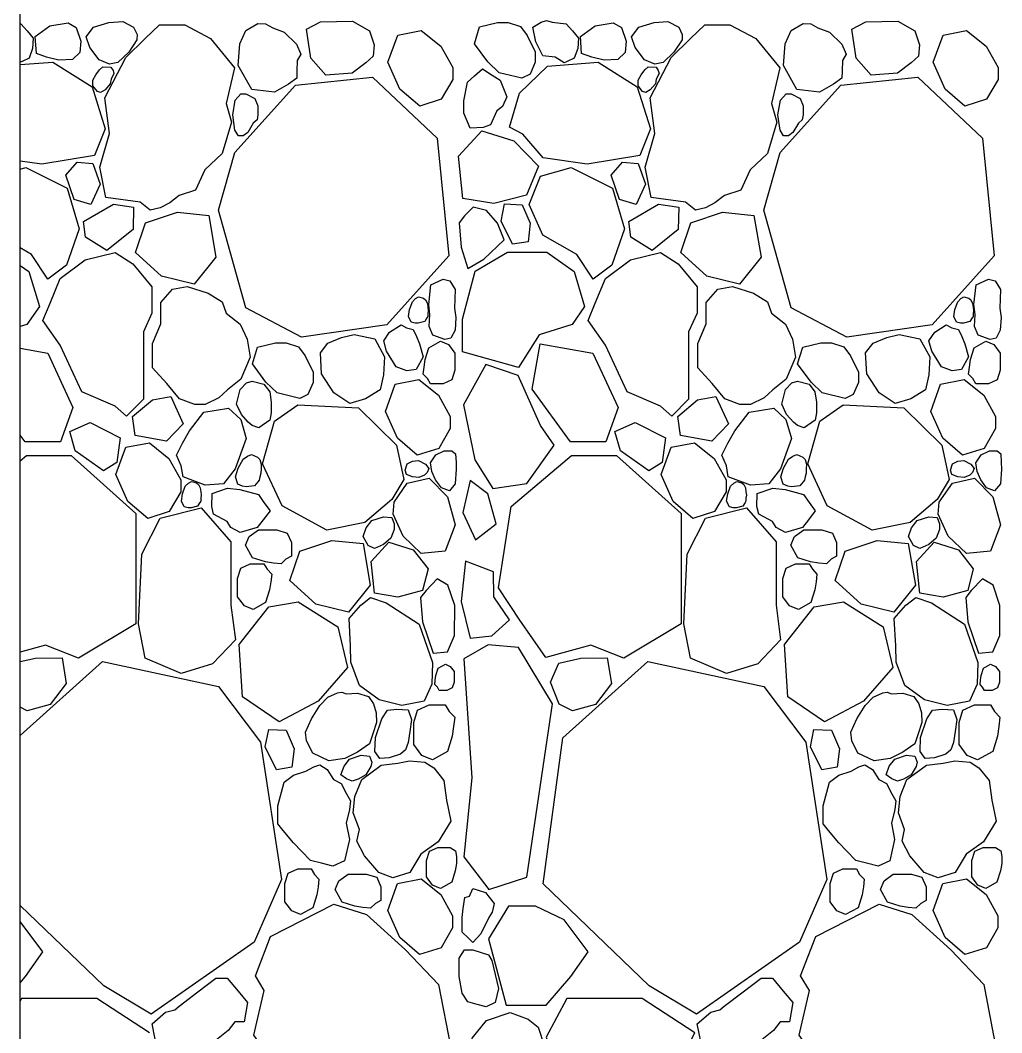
# Model space of a CAD drawing. Header units: millimetres. Extents: x 10227 to 13232, y 2 to 9351.
# Drawn here: x 11408.2 to 11567, y 2376.3 to 2540.1 of the extents above; entities that cross this region are included whole.
import ezdxf

# ---------------------------------------------------------------- set-up
doc = ezdxf.new("R2010")
doc.units = ezdxf.units.MM
doc.layers.add('A-FURN', color=9, linetype='Continuous')
doc.layers.add('RETINO', color=20, linetype='Continuous')

msp = doc.modelspace()

# ---------------------------------------------------------------- linework, layer by layer
at = {"layer": 'A-FURN', "ltscale": 0.1}
msp.add_line((11408.18, 2195.86), (11408.18, 2723), dxfattribs=at)
at = {"layer": 'RETINO'}
for points in [[(11408.18, 2539.6), (11408.3, 2539.58), (11409.31, 2538.44), (11410.3, 2537.24), (11410.15, 2535.6), (11409.6, 2534.02), (11408.47, 2533.49), (11408.18, 2533.36)], [(11410.79, 2534.77), (11410.6, 2537.52), (11412.99, 2539.25), (11415.92, 2539.73)], [(11415.92, 2539.73), (11417.23, 2538.98)], [(11425.73, 2534.99), (11423.96, 2533.31), (11422.62, 2533.05), (11420.95, 2533.76), (11419.44, 2535.72), (11418.84, 2537.48), (11420.02, 2539.05), (11422.5, 2539.78), (11424.77, 2539.92), (11426.52, 2539.05), (11427.08, 2537.82), (11427.05, 2536.97), (11425.73, 2534.99)], [(11427.58, 2510.71), (11422.03, 2511.48), (11421.05, 2516.36), (11422.62, 2521.83), (11421.89, 2527.61), (11425.29, 2534.14), (11428.41, 2537.17), (11430.73, 2539.41), (11434.8, 2539.41), (11438.97, 2537.17), (11442.85, 2532.45), (11441.48, 2526.67), (11442.39, 2523.63), (11440.87, 2518.61), (11438.06, 2515.95), (11436.52, 2512.64), (11433.88, 2511.77), (11432.36, 2510.62), (11430.84, 2509.81), (11429.22, 2509.42), (11427.58, 2510.71)], [(11449.31, 2528.5), (11445.63, 2528.96), (11443.45, 2532.83), (11443.73, 2536.33), (11444.71, 2538.51), (11446.62, 2539.61), (11447.87, 2539.59), (11449.04, 2538.91), (11450.9, 2538.21), (11452.89, 2536.25), (11453.6, 2534.67), (11452.98, 2533.62), (11452.94, 2531.93), (11452.91, 2530.79), (11451.56, 2529.79), (11449.31, 2528.5)], [(11455.22, 2533.99), (11454.51, 2538.69), (11456.78, 2539.87), (11461.94, 2539.99)], [(11461.94, 2539.99), (11464.69, 2538.41)], [(11489.35, 2530.79), (11485.65, 2531.66), (11483.84, 2533.42), (11481.67, 2536.34), (11482.5, 2539.07), (11485.42, 2539.78), (11487.13, 2539.78), (11489.15, 2539.12), (11490.23, 2537.67), (11491.51, 2535.02), (11491.51, 2533.34), (11490.67, 2531.41), (11489.35, 2530.79)], [(11494.74, 2534.15), (11492.76, 2534.39), (11491.59, 2536.66), (11491.12, 2539), (11492.48, 2539.84), (11493.32, 2540.08), (11494.26, 2539.82), (11496.53, 2539.58), (11497.54, 2538.44), (11498.52, 2537.24), (11498.38, 2535.6), (11497.82, 2534.02), (11496.7, 2533.49), (11496.19, 2533.27), (11494.74, 2534.15)], [(11499.02, 2534.77), (11498.82, 2537.52), (11501.22, 2539.25), (11504.14, 2539.73)], [(11504.14, 2539.73), (11505.45, 2538.98)], [(11513.96, 2534.99), (11512.19, 2533.31), (11510.84, 2533.05), (11509.18, 2533.76), (11507.67, 2535.72), (11507.06, 2537.48), (11508.25, 2539.05), (11510.73, 2539.78), (11512.99, 2539.92), (11514.74, 2539.05), (11515.3, 2537.82), (11515.28, 2536.97), (11513.96, 2534.99)], [(11515.8, 2510.71), (11510.25, 2511.48), (11509.28, 2516.36), (11510.84, 2521.83), (11510.12, 2527.61), (11513.52, 2534.14), (11516.64, 2537.17), (11518.96, 2539.41), (11523.02, 2539.41), (11527.2, 2537.17), (11531.07, 2532.45), (11529.71, 2526.67), (11530.62, 2523.63), (11529.1, 2518.61), (11526.29, 2515.95), (11524.75, 2512.64), (11522.11, 2511.77), (11520.59, 2510.62), (11519.07, 2509.81), (11517.44, 2509.42), (11515.8, 2510.71)], [(11537.53, 2528.5), (11533.86, 2528.96), (11531.68, 2532.83), (11531.95, 2536.33), (11532.94, 2538.51), (11534.85, 2539.61), (11536.1, 2539.59), (11537.26, 2538.91), (11539.13, 2538.21), (11541.11, 2536.25), (11541.83, 2534.67), (11541.21, 2533.62), (11541.17, 2531.93), (11541.14, 2530.79), (11539.79, 2529.79), (11537.53, 2528.5)], [(11543.44, 2533.99), (11542.74, 2538.69), (11545.01, 2539.87), (11550.16, 2539.99)], [(11550.16, 2539.99), (11552.92, 2538.41)], [(11417.23, 2538.98), (11417.97, 2536.74), (11417.82, 2534.9)], [(11464.69, 2538.41), (11465.44, 2536.17), (11465.29, 2534.33)], [(11476.29, 2527.35), (11472.81, 2526.25), (11469.61, 2528.98), (11467.67, 2533.35), (11469.26, 2537.75), (11473.07, 2538.5), (11476.25, 2535.95), (11478.16, 2532.5), (11478.16, 2530.56), (11476.29, 2527.35)], [(11505.45, 2538.98), (11506.2, 2536.74), (11506.05, 2534.9)], [(11552.92, 2538.41), (11553.66, 2536.17), (11553.51, 2534.33)], [(11564.52, 2527.35), (11561.04, 2526.25), (11557.84, 2528.98), (11555.9, 2533.35), (11557.49, 2537.75), (11561.3, 2538.5), (11564.48, 2535.95), (11566.39, 2532.5), (11566.39, 2530.56), (11564.52, 2527.35)], [(11416.64, 2533.82), (11414.43, 2533.66), (11412.43, 2534.18), (11410.79, 2534.77)], [(11417.82, 2534.9), (11416.64, 2533.82)], [(11465.29, 2534.33), (11464.1, 2533.26)], [(11504.87, 2533.82), (11502.65, 2533.66), (11500.66, 2534.18), (11499.02, 2534.77)], [(11506.05, 2534.9), (11504.87, 2533.82)], [(11553.51, 2534.33), (11552.33, 2533.26)], [(11408.18, 2532.96), (11413.47, 2533.37), (11419.8, 2529.36), (11421.92, 2522.56)], [(11422.72, 2529.85), (11421.9, 2528.86), (11421.19, 2528.43), (11420.67, 2528.61), (11419.93, 2529.51), (11419.93, 2530.43), (11420.42, 2531.31), (11421.03, 2532.13), (11421.55, 2532.6), (11422.82, 2532.55), (11423.2, 2531.99), (11423.31, 2531.52), (11422.88, 2530.62), (11422.72, 2529.85)], [(11464.1, 2533.26), (11461.89, 2531.59), (11457.63, 2531.26), (11455.22, 2533.99)], [(11510.14, 2522.56), (11508.42, 2518.25), (11499.91, 2516.84), (11492.79, 2517.9), (11489.5, 2521.74), (11487.33, 2522.87), (11488.96, 2528.33), (11493.47, 2532.73), (11501.69, 2533.37), (11508.02, 2529.36), (11510.14, 2522.56)], [(11510.95, 2529.85), (11510.13, 2528.86), (11509.42, 2528.43), (11508.89, 2528.61), (11508.16, 2529.51), (11508.16, 2530.43), (11508.65, 2531.31), (11509.26, 2532.13), (11509.77, 2532.6), (11511.05, 2532.55), (11511.42, 2531.99), (11511.54, 2531.52), (11511.1, 2530.62), (11510.95, 2529.85)], [(11552.33, 2533.26), (11550.12, 2531.59), (11545.85, 2531.26), (11543.44, 2533.99)], [(11442.93, 2518.77), (11452.74, 2529.64), (11465.19, 2530.91), (11475.65, 2521.07), (11477.55, 2502.02), (11467.51, 2490.89), (11453.69, 2488.89), (11444.7, 2493.62), (11440.24, 2509.41), (11442.93, 2518.77)], [(11480.98, 2522.67), (11479.94, 2525.11), (11479.94, 2527.11), (11480.54, 2530.15), (11481.69, 2531.15), (11482.99, 2532.26), (11484.53, 2531.27), (11485.83, 2530.43), (11486.89, 2527.75), (11486.21, 2526.19), (11485.29, 2525.51), (11484.29, 2523.2), (11483.11, 2522.79), (11480.98, 2522.67)], [(11531.16, 2518.77), (11540.96, 2529.64), (11553.41, 2530.91), (11563.87, 2521.07), (11565.78, 2502.02), (11555.74, 2490.89), (11541.91, 2488.89), (11532.92, 2493.62), (11528.47, 2509.41), (11531.16, 2518.77)], [(11445.87, 2523.51), (11444.98, 2521.97), (11444.27, 2521.45), (11443.47, 2521.45), (11442.9, 2522.37), (11442.56, 2524.83), (11442.96, 2527.2), (11443.87, 2528.26), (11444.67, 2528.26), (11446.13, 2527.49), (11446.64, 2526.32), (11446.64, 2524.86), (11446.5, 2524.02), (11445.87, 2523.51)], [(11534.1, 2523.51), (11533.21, 2521.97), (11532.5, 2521.45), (11531.7, 2521.45), (11531.13, 2522.37), (11530.78, 2524.83), (11531.18, 2527.2), (11532.1, 2528.26), (11532.9, 2528.26), (11534.35, 2527.49), (11534.87, 2526.32), (11534.87, 2524.86), (11534.72, 2524.02), (11534.1, 2523.51)], [(11421.92, 2522.56), (11420.19, 2518.25), (11411.69, 2516.84), (11408.18, 2517.36)], [(11484.82, 2510.47), (11479.79, 2511.32), (11479.08, 2518.13), (11482.87, 2522.25), (11488.07, 2520.63), (11492.02, 2516.52), (11490.09, 2511.87), (11484.82, 2510.47)], [(11408.18, 2516.06), (11409.1, 2516.32), (11415.77, 2512.98), (11417.72, 2506.41), (11415.65, 2500.54), (11412.66, 2498.24), (11410.02, 2502.27)], [(11417.4, 2517.18), (11419.92, 2516.97), (11421.14, 2513.6), (11419.6, 2510.32), (11416.9, 2511.15), (11415.58, 2515.1), (11417.4, 2517.18)], [(11498.24, 2502.27), (11492.72, 2505.38), (11490.54, 2510.33), (11492.38, 2514.93), (11497.32, 2516.32), (11504, 2512.98), (11505.95, 2506.41), (11503.88, 2500.54), (11500.89, 2498.24), (11498.24, 2502.27)], [(11505.63, 2517.18), (11508.14, 2516.97), (11509.37, 2513.6), (11507.83, 2510.32), (11505.13, 2511.15), (11503.81, 2515.1), (11505.63, 2517.18)], [(11418.74, 2505.07), (11418.43, 2507.58), (11423.25, 2510.4), (11426.49, 2509.9), (11426.43, 2506.31), (11422.18, 2502.9), (11418.74, 2505.07)], [(11479.5, 2503.42), (11480.59, 2499.98), (11483.21, 2501.47), (11486.46, 2504.64), (11485.38, 2507.3), (11483.62, 2509.38), (11481.45, 2509.93), (11480.09, 2508.48), (11479.19, 2507.39), (11479.5, 2503.42)], [(11490.34, 2504.31), (11487.84, 2503.91), (11485.99, 2507.62), (11486.56, 2510.44), (11489.38, 2510.29), (11490.71, 2507.31), (11490.34, 2504.31)], [(11506.97, 2505.07), (11506.65, 2507.58), (11511.48, 2510.4), (11514.72, 2509.9), (11514.65, 2506.31), (11510.41, 2502.9), (11506.97, 2505.07)], [(11433.6, 2509.09), (11438.67, 2508.58), (11439.83, 2501.83), (11436.33, 2497.47), (11431.04, 2498.75), (11426.82, 2502.58), (11428.44, 2507.35), (11433.6, 2509.09)], [(11521.83, 2509.09), (11526.9, 2508.58), (11528.06, 2501.83), (11524.55, 2497.47), (11519.26, 2498.75), (11515.04, 2502.58), (11516.66, 2507.35), (11521.83, 2509.09)], [(11410.02, 2502.27), (11408.18, 2503.3)], [(11423.54, 2477.7), (11418.17, 2480.02), (11414.63, 2487.58), (11411.84, 2491.59), (11413, 2494.39), (11414.64, 2498.34), (11418.71, 2501.4), (11423.54, 2502.56), (11426.4, 2500.72), (11429.46, 2497.04), (11429.46, 2492.75), (11428.1, 2489.76), (11428.1, 2486.76), (11428.1, 2481.79), (11428.1, 2478.86), (11425.38, 2476.07), (11423.54, 2477.7)], [(11492.15, 2489.27), (11488.81, 2483.95), (11479.75, 2486.48), (11479.75, 2491.79), (11481.79, 2499.57), (11487.04, 2502.64), (11493.37, 2502.64), (11497.8, 2499.5), (11499.5, 2493.84), (11497.46, 2490.91), (11492.15, 2489.27)], [(11511.77, 2477.7), (11506.4, 2480.02), (11502.86, 2487.58), (11500.07, 2491.59), (11501.23, 2494.39), (11502.86, 2498.34), (11506.94, 2501.4), (11511.77, 2502.56), (11514.62, 2500.72), (11517.69, 2497.04), (11517.69, 2492.75), (11516.33, 2489.76), (11516.33, 2486.76), (11516.33, 2481.79), (11516.33, 2478.86), (11513.6, 2476.07), (11511.77, 2477.7)], [(11408.18, 2500.48), (11409.57, 2499.5), (11411.28, 2493.84), (11409.23, 2490.91), (11408.18, 2490.58)], [(11478.65, 2492.07), (11478.54, 2489.99), (11477.84, 2488.7), (11476.88, 2488.5), (11474.95, 2489.2), (11474.37, 2490.6), (11474.46, 2492.53), (11474.27, 2494.18), (11474.63, 2497.34), (11476.61, 2498.24), (11477.69, 2497.96), (11478.55, 2496.59), (11478.43, 2493.55), (11478.65, 2492.07)], [(11566.88, 2492.07), (11566.76, 2489.99), (11566.07, 2488.7), (11565.1, 2488.5), (11563.18, 2489.2), (11562.59, 2490.6), (11562.68, 2492.53), (11562.5, 2494.18), (11562.86, 2497.34), (11564.84, 2498.24), (11565.91, 2497.96), (11566.77, 2496.59), (11566.66, 2493.55), (11566.88, 2492.07)], [(11443.89, 2482.05), (11441.73, 2480.35), (11440.32, 2479.06), (11438.1, 2477.97), (11436.41, 2477.97), (11433.95, 2478.9), (11431.9, 2481.39), (11429.57, 2483.92), (11429.57, 2487.86), (11430.93, 2491.03), (11430.93, 2494.46), (11432.8, 2496.66), (11435.19, 2497.09), (11438.59, 2495.99), (11440.85, 2494.6), (11441.51, 2492.76), (11443.79, 2490.96), (11444.9, 2488.55), (11445.39, 2485.65), (11443.89, 2482.05)], [(11532.12, 2482.05), (11529.95, 2480.35), (11528.54, 2479.06), (11526.33, 2477.97), (11524.63, 2477.97), (11522.18, 2478.9), (11520.13, 2481.39), (11517.8, 2483.92), (11517.8, 2487.86), (11519.16, 2491.03), (11519.16, 2494.46), (11521.03, 2496.66), (11523.41, 2497.09), (11526.81, 2495.99), (11529.08, 2494.6), (11529.73, 2492.76), (11532.02, 2490.96), (11533.12, 2488.55), (11533.61, 2485.65), (11532.12, 2482.05)], [(11473.62, 2491.41), (11472.57, 2491.12), (11472.08, 2491.12), (11471.44, 2491.29), (11471, 2492.21), (11471.17, 2493.36), (11471.64, 2494.61), (11472.15, 2495.1), (11472.64, 2495.38), (11473.44, 2495.17), (11473.78, 2494.9), (11474.06, 2494.34), (11474.13, 2493.72), (11474.2, 2493.16), (11474.13, 2492.67), (11474.13, 2492.21), (11473.97, 2491.98), (11473.62, 2491.41)], [(11561.84, 2491.41), (11560.8, 2491.12), (11560.3, 2491.12), (11559.67, 2491.29), (11559.22, 2492.21), (11559.4, 2493.36), (11559.86, 2494.61), (11560.38, 2495.1), (11560.86, 2495.38), (11561.66, 2495.17), (11562, 2494.9), (11562.28, 2494.34), (11562.35, 2493.72), (11562.42, 2493.16), (11562.35, 2492.67), (11562.35, 2492.21), (11562.2, 2491.98), (11561.84, 2491.41)], [(11472.8, 2487.77), (11473.37, 2485.68), (11472.24, 2483.64), (11470.73, 2483.4), (11469.02, 2484.07), (11467.45, 2486.58), (11466.99, 2488.28), (11467.93, 2489.68), (11469.79, 2490.85), (11470.7, 2490.36), (11471.75, 2490.1), (11472.29, 2488.99), (11472.8, 2487.77)], [(11561.03, 2487.77), (11561.59, 2485.68), (11560.47, 2483.64), (11558.96, 2483.4), (11557.25, 2484.07), (11555.68, 2486.58), (11555.22, 2488.28), (11556.16, 2489.68), (11558.02, 2490.85), (11558.93, 2490.36), (11559.97, 2490.1), (11560.51, 2488.99), (11561.03, 2487.77)], [(11458.92, 2479.84), (11456.95, 2482.93), (11456.74, 2486.33), (11457.94, 2487.92), (11460.16, 2488.83), (11462.2, 2489.3), (11465.53, 2488.6), (11467.11, 2485.69), (11466.96, 2482.78), (11466.44, 2480.33), (11464.06, 2478.87), (11461.51, 2478.13), (11458.92, 2479.84)], [(11547.14, 2479.84), (11545.17, 2482.93), (11544.96, 2486.33), (11546.17, 2487.92), (11548.38, 2488.83), (11550.42, 2489.3), (11553.76, 2488.6), (11555.34, 2485.69), (11555.19, 2482.78), (11554.67, 2480.33), (11552.29, 2478.87), (11549.74, 2478.13), (11547.14, 2479.84)], [(11408.18, 2487.08), (11412.63, 2486.3), (11416.71, 2477.48)], [(11453.42, 2478.97), (11449.73, 2479.85), (11447.92, 2481.61), (11445.75, 2484.53), (11446.58, 2487.26), (11449.49, 2487.96), (11451.21, 2487.96), (11453.23, 2487.31), (11454.3, 2485.86), (11455.59, 2483.21), (11455.59, 2481.53), (11454.74, 2479.6), (11453.42, 2478.97)], [(11473.72, 2485.24), (11474.3, 2487.17), (11476.2, 2488.21), (11477.5, 2487.66), (11478.51, 2486.29), (11478.51, 2483.54), (11478.03, 2481.98), (11476.6, 2481.34), (11474.57, 2481.34), (11474.09, 2482.17), (11473.4, 2482.89), (11473.52, 2484.03), (11473.72, 2485.24)], [(11502.91, 2471.92), (11497.19, 2471.92), (11491.01, 2480.45), (11492.31, 2487.81), (11500.85, 2486.3), (11504.93, 2477.48)], [(11541.65, 2478.97), (11537.95, 2479.85), (11536.15, 2481.61), (11533.97, 2484.53), (11534.81, 2487.26), (11537.72, 2487.96), (11539.43, 2487.96), (11541.46, 2487.31), (11542.53, 2485.86), (11543.81, 2483.21), (11543.81, 2481.53), (11542.97, 2479.6), (11541.65, 2478.97)], [(11561.94, 2485.24), (11562.53, 2487.17), (11564.42, 2488.21), (11565.73, 2487.66), (11566.74, 2486.29), (11566.74, 2483.54), (11566.26, 2481.98), (11564.83, 2481.34), (11562.79, 2481.34), (11562.32, 2482.17), (11561.62, 2482.89), (11561.75, 2484.03), (11561.94, 2485.24)], [(11490.14, 2465.21), (11494.58, 2471.39), (11492.36, 2474.57), (11488.75, 2482.69), (11483.52, 2484.43), (11479.92, 2477.93), (11481.72, 2469.03)], [(11475.91, 2470.87), (11472.42, 2469.77), (11469.23, 2472.51), (11467.28, 2476.87), (11468.87, 2481.28), (11472.69, 2482.02), (11475.86, 2479.47), (11477.77, 2476.03), (11477.77, 2474.08), (11475.91, 2470.87)], [(11564.13, 2470.87), (11560.65, 2469.77), (11557.45, 2472.51), (11555.51, 2476.87), (11557.1, 2481.28), (11560.91, 2482.02), (11564.09, 2479.47), (11566, 2476.03), (11566, 2474.08), (11564.13, 2470.87)], [(11443.2, 2478.02), (11443.78, 2480.4), (11444.8, 2481.46), (11445.7, 2481.74), (11447.6, 2481.28), (11448.54, 2480.03), (11448.78, 2478.34), (11448.78, 2476.61), (11448.56, 2475.44), (11446.79, 2474.22), (11445.71, 2474.59), (11445.07, 2475.12), (11443.96, 2476.35), (11443.2, 2478.02)], [(11531.43, 2478.02), (11532.01, 2480.4), (11533.03, 2481.46), (11533.93, 2481.74), (11535.83, 2481.28), (11536.77, 2480.03), (11537, 2478.34), (11537.01, 2476.61), (11536.79, 2475.44), (11535.02, 2474.22), (11533.94, 2474.59), (11533.3, 2475.12), (11532.18, 2476.35), (11531.43, 2478.02)], [(11432.53, 2479.27), (11434.56, 2474.87), (11431.83, 2472.02), (11426.78, 2472.97), (11426.36, 2476.06), (11429.56, 2478.74), (11432.53, 2479.27)], [(11520.75, 2479.27), (11522.78, 2474.87), (11520.06, 2472.02), (11515.01, 2472.97), (11514.58, 2476.06), (11517.78, 2478.74), (11520.75, 2479.27)], [(11416.71, 2477.48), (11414.68, 2471.92)], [(11435.57, 2473.73), (11437.87, 2476.76), (11441.9, 2477.37), (11443.85, 2475.53), (11444.74, 2472.45), (11442.95, 2467.59), (11441.07, 2465.14), (11438.13, 2464.95), (11434.52, 2466.28), (11434.23, 2468.05), (11433.47, 2469.78), (11434.44, 2471.72), (11435.57, 2473.73)], [(11449.32, 2475.26), (11453.11, 2477.95), (11462.92, 2477.45), (11469.06, 2471.38), (11470.24, 2465.84), (11468.31, 2462.61), (11463.96, 2458.91), (11457.79, 2457.67), (11450.54, 2461.59), (11447.4, 2468.4), (11449.32, 2475.26)], [(11504.93, 2477.48), (11502.91, 2471.92)], [(11523.8, 2473.73), (11526.1, 2476.76), (11530.13, 2477.37), (11532.07, 2475.53), (11532.96, 2472.45), (11531.17, 2467.59), (11529.3, 2465.14), (11526.35, 2464.95), (11522.75, 2466.28), (11522.45, 2468.05), (11521.69, 2469.78), (11522.66, 2471.72), (11523.8, 2473.73)], [(11537.54, 2475.26), (11541.33, 2477.95), (11551.14, 2477.45), (11557.28, 2471.38), (11558.47, 2465.84), (11556.53, 2462.61), (11552.19, 2458.91), (11546.02, 2457.67), (11538.76, 2461.59), (11535.63, 2468.4), (11537.54, 2475.26)], [(11423.79, 2468.57), (11421.64, 2467.25), (11417.07, 2470.47), (11416.19, 2473.63), (11419.48, 2475.05), (11424.34, 2472.6), (11423.79, 2468.57)], [(11512.02, 2468.57), (11509.87, 2467.25), (11505.3, 2470.47), (11504.41, 2473.63), (11507.7, 2475.05), (11512.57, 2472.6), (11512.02, 2468.57)], [(11414.68, 2471.92), (11408.96, 2471.92), (11408.18, 2473)], [(11432.29, 2460.64), (11428.81, 2459.54), (11425.61, 2462.28), (11423.67, 2466.65), (11425.26, 2471.05), (11429.07, 2471.79), (11432.25, 2469.24), (11434.16, 2465.8), (11434.16, 2463.85), (11432.29, 2460.64)], [(11478.54, 2465.15), (11477.61, 2464), (11476.33, 2464.5), (11475.37, 2465.8), (11474.79, 2467.14), (11474.56, 2468.54), (11475.42, 2469.81), (11476.78, 2470.48), (11478.03, 2470.48), (11478.61, 2469.99), (11478.7, 2468.6), (11478.73, 2467.49), (11478.54, 2465.15)], [(11520.52, 2460.64), (11517.03, 2459.54), (11513.84, 2462.28), (11511.89, 2466.65), (11513.48, 2471.05), (11517.3, 2471.79), (11520.48, 2469.24), (11522.38, 2465.8), (11522.38, 2463.85), (11520.52, 2460.64)], [(11566.77, 2465.15), (11565.84, 2464), (11564.55, 2464.5), (11563.6, 2465.8), (11563.02, 2467.14), (11562.78, 2468.54), (11563.64, 2469.81), (11565, 2470.48), (11566.25, 2470.48), (11566.84, 2469.99), (11566.92, 2468.6), (11566.96, 2467.49), (11566.77, 2465.15)], [(11408.18, 2468.87), (11409.17, 2469.7), (11416.41, 2469.7), (11426.87, 2460.33), (11426.87, 2442.5), (11417.62, 2436.96), (11412.28, 2439.03), (11408.18, 2437.9)], [(11446.09, 2464.82), (11444.75, 2464.65), (11444.14, 2464.74), (11443.39, 2465.08), (11443.02, 2466.29), (11443.44, 2467.67), (11444.25, 2469.12), (11444.97, 2469.62), (11445.62, 2469.88), (11446.56, 2469.46), (11446.93, 2469.07), (11447.17, 2468.33), (11447.14, 2467.56), (11447.12, 2466.86), (11446.94, 2466.27), (11446.86, 2465.71), (11446.63, 2465.46), (11446.09, 2464.82)], [(11472.68, 2466.16), (11471.67, 2466.29), (11470.69, 2466.64), (11470.45, 2467.37), (11470.77, 2468.39), (11471.67, 2468.8), (11472.61, 2468.91), (11473.75, 2468.31), (11474.31, 2467.61), (11474.02, 2466.97), (11473.58, 2466.55), (11472.68, 2466.16)], [(11481.72, 2469.03), (11484.64, 2464.39)], [(11493.25, 2437.03), (11489.02, 2443.06), (11485.55, 2448.29), (11487.64, 2461.46), (11497.39, 2469.7), (11504.64, 2469.7), (11515.1, 2460.33), (11515.1, 2442.5), (11505.84, 2436.96), (11500.51, 2439.03), (11493.25, 2437.03)], [(11534.31, 2464.82), (11532.98, 2464.65), (11532.37, 2464.74), (11531.62, 2465.08), (11531.25, 2466.29), (11531.67, 2467.67), (11532.47, 2469.12), (11533.2, 2469.62), (11533.85, 2469.88), (11534.79, 2469.46), (11535.16, 2469.07), (11535.4, 2468.33), (11535.37, 2467.56), (11535.35, 2466.86), (11535.17, 2466.27), (11535.09, 2465.71), (11534.86, 2465.46), (11534.31, 2464.82)], [(11560.91, 2466.16), (11559.89, 2466.29), (11558.91, 2466.64), (11558.68, 2467.37), (11559, 2468.39), (11559.89, 2468.8), (11560.84, 2468.91), (11561.97, 2468.31), (11562.54, 2467.61), (11562.24, 2466.97), (11561.81, 2466.55), (11560.91, 2466.16)], [(11436.87, 2461.55), (11435.83, 2461.25), (11435.33, 2461.25), (11434.7, 2461.43), (11434.25, 2462.35), (11434.43, 2463.5), (11434.89, 2464.75), (11435.41, 2465.23), (11435.9, 2465.52), (11436.7, 2465.3), (11437.03, 2465.04), (11437.32, 2464.48), (11437.38, 2463.86), (11437.45, 2463.3), (11437.38, 2462.8), (11437.38, 2462.35), (11437.23, 2462.12), (11436.87, 2461.55)], [(11470.79, 2465.23), (11474.36, 2466.04), (11477.31, 2463.04), (11478.58, 2458.53), (11476.93, 2454.27), (11473.07, 2453.85), (11470.12, 2456.65), (11468.5, 2460.25), (11468.67, 2462.19), (11470.79, 2465.23)], [(11481.82, 2456.08), (11485.21, 2458.67), (11483.84, 2463.54), (11480.97, 2465.67), (11479.81, 2460.49), (11481.82, 2456.08)], [(11525.1, 2461.55), (11524.06, 2461.25), (11523.56, 2461.25), (11522.92, 2461.43), (11522.48, 2462.35), (11522.65, 2463.5), (11523.12, 2464.75), (11523.63, 2465.23), (11524.12, 2465.52), (11524.92, 2465.3), (11525.26, 2465.04), (11525.54, 2464.48), (11525.61, 2463.86), (11525.68, 2463.3), (11525.61, 2462.8), (11525.61, 2462.35), (11525.45, 2462.12), (11525.1, 2461.55)], [(11559.02, 2465.23), (11562.58, 2466.04), (11565.54, 2463.04), (11566.81, 2458.53), (11565.16, 2454.27), (11561.3, 2453.85), (11558.34, 2456.65), (11556.73, 2460.25), (11556.89, 2462.19), (11559.02, 2465.23)], [(11439.21, 2463.59), (11441.74, 2464.42), (11443.73, 2464.25), (11446.71, 2463.39), (11447.6, 2462.14), (11448.6, 2460.76), (11447.47, 2459.31), (11446.52, 2458.09), (11443.76, 2457.27), (11442.27, 2458.08), (11441.67, 2459.06), (11439.46, 2460.25), (11439.16, 2461.47), (11439.21, 2463.59)], [(11484.64, 2464.39), (11490.14, 2465.21)], [(11527.44, 2463.59), (11529.96, 2464.42), (11531.96, 2464.25), (11534.93, 2463.39), (11535.83, 2462.14), (11536.82, 2460.76), (11535.7, 2459.31), (11534.75, 2458.09), (11531.99, 2457.27), (11530.49, 2458.08), (11529.9, 2459.06), (11527.69, 2460.25), (11527.38, 2461.47), (11527.44, 2463.59)], [(11434.21, 2434.48), (11428.42, 2436.95), (11427.34, 2442.51), (11427.88, 2453.74), (11430.81, 2459.61), (11437.46, 2461.24), (11442.27, 2455.77), (11442.27, 2445.49), (11442.99, 2439.91), (11439.27, 2436.03), (11434.21, 2434.48)], [(11522.44, 2434.48), (11516.64, 2436.95), (11515.57, 2442.51), (11516.11, 2453.74), (11519.04, 2459.61), (11525.68, 2461.24), (11530.49, 2455.77), (11530.49, 2445.49), (11531.22, 2439.91), (11527.5, 2436.03), (11522.44, 2434.48)], [(11468.17, 2456.33), (11466.94, 2455.35), (11465.5, 2454.66), (11464.46, 2455.18), (11463.67, 2456.62), (11464.18, 2458.04), (11465.07, 2459.19), (11466.95, 2459.8), (11468.32, 2459.67), (11468.7, 2458.67), (11468.69, 2457.74), (11468.17, 2456.33)], [(11556.4, 2456.33), (11555.17, 2455.35), (11553.73, 2454.66), (11552.69, 2455.18), (11551.9, 2456.62), (11552.41, 2458.04), (11553.3, 2459.19), (11555.17, 2459.8), (11556.54, 2459.67), (11556.92, 2458.67), (11556.92, 2457.74), (11556.4, 2456.33)], [(11447.85, 2452.52), (11445.77, 2453.16), (11444.64, 2455.2), (11445.24, 2456.6), (11446.72, 2457.69), (11449.68, 2457.69), (11451.36, 2457.17), (11452.05, 2455.63), (11452.05, 2453.44), (11451.16, 2452.93), (11450.38, 2452.18), (11449.15, 2452.31), (11447.85, 2452.52)], [(11536.07, 2452.52), (11534, 2453.16), (11532.87, 2455.2), (11533.47, 2456.6), (11534.95, 2457.69), (11537.9, 2457.69), (11539.59, 2457.17), (11540.27, 2455.63), (11540.27, 2453.44), (11539.38, 2452.93), (11538.61, 2452.18), (11537.37, 2452.31), (11536.07, 2452.52)], [(11458.58, 2455.99), (11463.65, 2455.48), (11464.81, 2448.73), (11461.3, 2444.37), (11456.01, 2445.65), (11451.8, 2449.48), (11453.41, 2454.25), (11458.58, 2455.99)], [(11469.29, 2446.81), (11465.5, 2447.45), (11464.96, 2452.6), (11467.82, 2455.7), (11471.74, 2454.48), (11474.16, 2451.38), (11473.27, 2447.87), (11469.29, 2446.81)], [(11546.81, 2455.99), (11551.87, 2455.48), (11553.04, 2448.73), (11549.53, 2444.37), (11544.24, 2445.65), (11540.02, 2449.48), (11541.64, 2454.25), (11546.81, 2455.99)], [(11557.51, 2446.81), (11553.72, 2447.45), (11553.19, 2452.6), (11556.05, 2455.7), (11559.97, 2454.48), (11562.39, 2451.38), (11561.5, 2447.87), (11557.51, 2446.81)], [(11484.79, 2446.88), (11484.73, 2450.89), (11480.22, 2452.62), (11479.53, 2446.12), (11480.97, 2440.15)], [(11448.52, 2448), (11447.89, 2445.92), (11445.85, 2444.79), (11444.45, 2445.39), (11443.36, 2446.87), (11443.36, 2449.82), (11443.87, 2451.51), (11445.41, 2452.2), (11447.61, 2452.2), (11448.12, 2451.31), (11448.87, 2450.53), (11448.73, 2449.3), (11448.52, 2448)], [(11536.75, 2448), (11536.12, 2445.92), (11534.08, 2444.79), (11532.67, 2445.39), (11531.58, 2446.87), (11531.58, 2449.82), (11532.1, 2451.51), (11533.64, 2452.2), (11535.83, 2452.2), (11536.35, 2451.31), (11537.09, 2450.53), (11536.96, 2449.3), (11536.75, 2448)], [(11473.26, 2442.8), (11474.98, 2437.75), (11477.3, 2437.96), (11478.47, 2440.58), (11478.48, 2445.47), (11477.37, 2448.77), (11475.65, 2449.79), (11473.84, 2447.86), (11472.94, 2446.77), (11473.26, 2442.8)], [(11561.48, 2442.8), (11563.21, 2437.75), (11565.53, 2437.96), (11566.69, 2440.58), (11566.7, 2445.47), (11565.59, 2448.77), (11563.88, 2449.79), (11562.07, 2447.86), (11561.17, 2446.77), (11561.48, 2442.8)], [(11443.6, 2439.13), (11448.41, 2445.23), (11453.15, 2446.03)], [(11453.15, 2446.03), (11459.57, 2442), (11461.15, 2435.45)], [(11461.61, 2438.94), (11461.38, 2443.37), (11463.27, 2445.51), (11464.84, 2446.77), (11467.41, 2445.87), (11472.73, 2442.46), (11474.91, 2436.26), (11474.78, 2432.74), (11473.53, 2429.99), (11469.94, 2429.28), (11466.26, 2430.21), (11463.06, 2432.52), (11461.69, 2436.27), (11461.61, 2438.94)], [(11484.49, 2440.57), (11487.33, 2443.15), (11484.79, 2446.88)], [(11531.83, 2439.13), (11536.63, 2445.23), (11541.38, 2446.03)], [(11541.38, 2446.03), (11547.79, 2442), (11549.38, 2435.45)], [(11549.84, 2438.94), (11549.6, 2443.37), (11551.49, 2445.51), (11553.07, 2446.77), (11555.63, 2445.87), (11560.96, 2442.46), (11563.13, 2436.26), (11563, 2432.74), (11561.76, 2429.99), (11558.17, 2429.28), (11554.48, 2430.21), (11551.29, 2432.52), (11549.92, 2436.27), (11549.84, 2438.94)], [(11480.97, 2440.15), (11484.49, 2440.57)], [(11461.15, 2435.45), (11456.4, 2429.96), (11450.07, 2426.66), (11444.15, 2430.66), (11443.6, 2439.13)], [(11484, 2399.5), (11490.16, 2401.53), (11494.32, 2429.55), (11488.81, 2438.66), (11483.9, 2439.11), (11479.97, 2436.82), (11481.26, 2417.55)], [(11549.38, 2435.45), (11544.63, 2429.96), (11538.29, 2426.66), (11532.37, 2430.66), (11531.83, 2439.13)], [(11408.18, 2436.4), (11410.63, 2436.95), (11414.94, 2437.01), (11415.62, 2432.83), (11413.05, 2429.46)], [(11408.18, 2424.42), (11421.48, 2436.4), (11440.26, 2432.37), (11447.05, 2423.32), (11450.44, 2401.12), (11446.04, 2391.01)], [(11475.45, 2434.13), (11475.81, 2435.31), (11476.97, 2435.95), (11477.77, 2435.61), (11478.39, 2434.77), (11478.39, 2433.08), (11478.09, 2432.12), (11477.22, 2431.73), (11475.97, 2431.73), (11475.68, 2432.24), (11475.25, 2432.68), (11475.33, 2433.38), (11475.45, 2434.13)], [(11534.27, 2391.01), (11517.6, 2379.36), (11509.94, 2383.94), (11492.77, 2400.43), (11495.98, 2424.03), (11509.71, 2436.4), (11528.48, 2432.37), (11535.27, 2423.32), (11538.67, 2401.12), (11534.27, 2391.01)], [(11495.38, 2429.52), (11494, 2433.05), (11495.32, 2436.15)], [(11495.32, 2436.15), (11498.86, 2436.95), (11503.17, 2437.01), (11503.84, 2432.83), (11501.27, 2429.46)], [(11563.67, 2434.13), (11564.03, 2435.31), (11565.19, 2435.95), (11565.99, 2435.61), (11566.62, 2434.77), (11566.62, 2433.08), (11566.32, 2432.12), (11565.44, 2431.73), (11564.19, 2431.73), (11563.9, 2432.24), (11563.48, 2432.68), (11563.55, 2433.38), (11563.67, 2434.13)], [(11460.92, 2431.19), (11462.73, 2431.27), (11464.55, 2430.76), (11465.36, 2429.54), (11465.77, 2428.09), (11465.84, 2426.54), (11465.22, 2424.67), (11464.69, 2423.09), (11462.75, 2421.75), (11460.72, 2420.69), (11458.12, 2420.32), (11455.5, 2421.56), (11454.51, 2423.55), (11454.34, 2424.99), (11455.33, 2427.14), (11456.65, 2429.26), (11457.97, 2430.64), (11459.5, 2431.32), (11460.21, 2431.45), (11460.92, 2431.19)], [(11549.15, 2431.19), (11550.96, 2431.27), (11552.78, 2430.76), (11553.59, 2429.54), (11554, 2428.09), (11554.07, 2426.54), (11553.45, 2424.67), (11552.92, 2423.09), (11550.97, 2421.75), (11548.95, 2420.69), (11546.34, 2420.32), (11543.72, 2421.56), (11542.74, 2423.55), (11542.56, 2424.99), (11543.56, 2427.14), (11544.88, 2429.26), (11546.2, 2430.64), (11547.73, 2431.32), (11548.43, 2431.45), (11549.15, 2431.19)], [(11413.05, 2429.46), (11409.3, 2428.44), (11408.18, 2429)], [(11478.06, 2424.33), (11477.3, 2421.84), (11474.86, 2420.49), (11473.17, 2421.21), (11471.86, 2422.98), (11471.86, 2426.53), (11472.48, 2428.55), (11474.33, 2429.37), (11476.96, 2429.37), (11477.58, 2428.3), (11478.48, 2427.37), (11478.31, 2425.89), (11478.06, 2424.33)], [(11501.27, 2429.46), (11497.53, 2428.44), (11495.38, 2429.52)], [(11566.29, 2424.33), (11565.53, 2421.84), (11563.08, 2420.49), (11561.4, 2421.21), (11560.09, 2422.98), (11560.09, 2426.53), (11560.71, 2428.55), (11562.56, 2429.37), (11565.19, 2429.37), (11565.8, 2428.3), (11566.7, 2427.37), (11566.54, 2425.89), (11566.29, 2424.33)], [(11469.7, 2421.38), (11467.89, 2420.83), (11466.38, 2420.72), (11465.54, 2421.83), (11465.64, 2424.09), (11466.67, 2427.13), (11467.58, 2428.55), (11469.14, 2428.68), (11470.95, 2428.59), (11471.48, 2427.01), (11471.2, 2425.07), (11470.93, 2423.27), (11470.54, 2422.13), (11469.7, 2421.38)], [(11557.93, 2421.38), (11556.12, 2420.83), (11554.61, 2420.72), (11553.77, 2421.83), (11553.87, 2424.09), (11554.89, 2427.13), (11555.8, 2428.55), (11557.36, 2428.68), (11559.17, 2428.59), (11559.71, 2427.01), (11559.43, 2425.07), (11559.16, 2423.27), (11558.77, 2422.13), (11557.93, 2421.38)], [(11452.15, 2419.29), (11449.66, 2418.89), (11447.81, 2422.61), (11448.38, 2425.42), (11451.2, 2425.27), (11452.53, 2422.29), (11452.15, 2419.29)], [(11540.38, 2419.29), (11537.89, 2418.89), (11536.04, 2422.61), (11536.61, 2425.42), (11539.43, 2425.27), (11540.76, 2422.29), (11540.38, 2419.29)], [(11464.09, 2418.04), (11462.86, 2417.36), (11461.9, 2417.06), (11460.99, 2417.39), (11460.07, 2418.05), (11460.57, 2419.47), (11461.47, 2420.62), (11463.34, 2421.23), (11464.71, 2421.1), (11465.09, 2420.1), (11464.9, 2419.41), (11464.09, 2418.04)], [(11552.31, 2418.04), (11551.09, 2417.36), (11550.12, 2417.06), (11549.22, 2417.39), (11548.29, 2418.05), (11548.8, 2419.47), (11549.69, 2420.62), (11551.57, 2421.23), (11552.94, 2421.1), (11553.32, 2420.1), (11553.12, 2419.41), (11552.31, 2418.04)], [(11461.43, 2407.59), (11460.64, 2404.13), (11458.74, 2403.27), (11456.9, 2403.75), (11455.16, 2404.21), (11453.71, 2405.69), (11452.38, 2407.04), (11450.74, 2409.05), (11449.85, 2410.15), (11449.85, 2413.02), (11450.91, 2416.85), (11452.4, 2417.99), (11454.41, 2418.68), (11455.66, 2419.37), (11456.63, 2419.67), (11457.85, 2418.91), (11458.88, 2417.33), (11460.13, 2416.65), (11460.99, 2415.01), (11461.6, 2413.84), (11461.48, 2412.43), (11460.94, 2410.25), (11461.43, 2407.59)], [(11466.56, 2419.61), (11469.3, 2419.94), (11471.18, 2420.31), (11473.64, 2420.09), (11475.08, 2419.22), (11476.7, 2417.15), (11477.16, 2413.95), (11477.84, 2410.59), (11475.79, 2407.21), (11472.99, 2405.21), (11471.21, 2402.27), (11468.47, 2401.37), (11466.2, 2402.24), (11463.87, 2404.94), (11462.65, 2407.31), (11463.05, 2409.22), (11462.03, 2411.94), (11462.34, 2414.58), (11463.43, 2417.31), (11466.56, 2419.61)], [(11549.66, 2407.59), (11548.86, 2404.13), (11546.97, 2403.27), (11545.12, 2403.75), (11543.39, 2404.21), (11541.94, 2405.69), (11540.61, 2407.04), (11538.97, 2409.05), (11538.08, 2410.15), (11538.08, 2413.02), (11539.14, 2416.85), (11540.63, 2417.99), (11542.64, 2418.68), (11543.89, 2419.37), (11544.86, 2419.67), (11546.08, 2418.91), (11547.11, 2417.33), (11548.35, 2416.65), (11549.22, 2415.01), (11549.83, 2413.84), (11549.71, 2412.43), (11549.16, 2410.25), (11549.66, 2407.59)], [(11554.79, 2419.61), (11557.53, 2419.94), (11559.4, 2420.31), (11561.86, 2420.09), (11563.31, 2419.22), (11564.93, 2417.15), (11565.39, 2413.95), (11566.07, 2410.59), (11564.02, 2407.21), (11561.21, 2405.21), (11559.43, 2402.27), (11556.69, 2401.37), (11554.43, 2402.24), (11552.1, 2404.94), (11550.88, 2407.31), (11551.28, 2409.22), (11550.26, 2411.94), (11550.56, 2414.58), (11551.65, 2417.31), (11554.79, 2419.61)], [(11481.26, 2417.55), (11479.98, 2404.79)], [(11478.56, 2402.55), (11478, 2400.68), (11476.16, 2399.67), (11474.9, 2400.21), (11473.92, 2401.54), (11473.92, 2404.2), (11474.38, 2405.71), (11475.77, 2406.33), (11477.74, 2406.33), (11478.62, 2405.77), (11478.77, 2404.83), (11478.75, 2403.72), (11478.56, 2402.55)], [(11479.98, 2404.79), (11484, 2399.5)], [(11566.79, 2402.55), (11566.22, 2400.68), (11564.39, 2399.67), (11563.12, 2400.21), (11562.14, 2401.54), (11562.14, 2404.2), (11562.61, 2405.71), (11563.99, 2406.33), (11565.97, 2406.33), (11566.84, 2405.77), (11566.99, 2404.83), (11566.98, 2403.72), (11566.79, 2402.55)], [(11456.18, 2398.65), (11455.54, 2396.57), (11453.51, 2395.44), (11452.1, 2396.04), (11451.01, 2397.52), (11451.01, 2400.48), (11451.53, 2402.16), (11453.07, 2402.85), (11455.26, 2402.85), (11455.77, 2401.96), (11456.52, 2401.18), (11456.39, 2399.95), (11456.18, 2398.65)], [(11462.34, 2396.83), (11460.27, 2397.47), (11459.14, 2399.5), (11459.74, 2400.91), (11461.22, 2402), (11464.17, 2402), (11465.86, 2401.48), (11466.54, 2399.94), (11466.54, 2397.75), (11465.65, 2397.24), (11464.88, 2396.49), (11463.64, 2396.62), (11462.34, 2396.83)], [(11544.4, 2398.65), (11543.77, 2396.57), (11541.73, 2395.44), (11540.33, 2396.04), (11539.24, 2397.52), (11539.24, 2400.48), (11539.75, 2402.16), (11541.3, 2402.85), (11543.49, 2402.85), (11544, 2401.96), (11544.75, 2401.18), (11544.61, 2399.95), (11544.4, 2398.65)], [(11550.57, 2396.83), (11548.49, 2397.47), (11547.37, 2399.5), (11547.96, 2400.91), (11549.44, 2402), (11552.4, 2402), (11554.08, 2401.48), (11554.77, 2399.94), (11554.77, 2397.75), (11553.88, 2397.24), (11553.1, 2396.49), (11551.87, 2396.62), (11550.57, 2396.83)], [(11476.28, 2390.09), (11472.79, 2388.98), (11469.6, 2391.72), (11467.66, 2396.09), (11469.24, 2400.49), (11473.06, 2401.23), (11476.24, 2398.69), (11478.14, 2395.24), (11478.14, 2393.3), (11476.28, 2390.09)], [(11564.51, 2390.09), (11561.02, 2388.98), (11557.83, 2391.72), (11555.88, 2396.09), (11557.47, 2400.49), (11561.28, 2401.23), (11564.46, 2398.69), (11566.37, 2395.24), (11566.37, 2393.3), (11564.51, 2390.09)], [(11483.98, 2394.99), (11482.71, 2392.32), (11481.41, 2390.92), (11480.69, 2391.61), (11479.66, 2392.6), (11479.66, 2394.97), (11479.87, 2396.41), (11480.14, 2398.21), (11480.86, 2398.42), (11481.41, 2399.66), (11483.45, 2399.01), (11484.05, 2398.25), (11484.84, 2397.27), (11484.56, 2395.83), (11483.98, 2394.99)], [(11446.04, 2391.01), (11429.38, 2379.36), (11421.71, 2383.94), (11408.18, 2396.94)], [(11455.44, 2359.87), (11449.82, 2361.12), (11450.71, 2365.12), (11448.68, 2372.09), (11445.96, 2375.96), (11447.63, 2383.15), (11446.23, 2385.52), (11448.68, 2391.93), (11458.94, 2397.11), (11464.2, 2395.44), (11470.54, 2389.75), (11475.87, 2384.13), (11477.83, 2373.88), (11475.17, 2363.35), (11467.54, 2357.53), (11460.76, 2360.31), (11455.44, 2359.87)], [(11497.28, 2385.42), (11500.09, 2389.42), (11496.19, 2394.61), (11491.56, 2396.79), (11487.2, 2396.79), (11483.93, 2391.51), (11486.83, 2380.79), (11493.28, 2380.79), (11497.28, 2385.42)], [(11543.66, 2359.87), (11538.05, 2361.12), (11538.94, 2365.12), (11536.91, 2372.09), (11534.19, 2375.96), (11535.86, 2383.15), (11534.45, 2385.52), (11536.91, 2391.93), (11547.17, 2397.11), (11552.43, 2395.44), (11558.77, 2389.75), (11564.1, 2384.13), (11566.06, 2373.88), (11563.4, 2363.35), (11555.77, 2357.53), (11548.99, 2360.31), (11543.66, 2359.87)], [(11409.05, 2385.42), (11411.86, 2389.42), (11408.18, 2394.31)], [(11485.01, 2381.23), (11483.57, 2380.51), (11482.13, 2380.91), (11480.61, 2381.33), (11479.66, 2382.75), (11479.21, 2385.46), (11479.21, 2388.4), (11480.08, 2389.77), (11481.42, 2389.77), (11483.94, 2388.95), (11484.46, 2388.03), (11485.54, 2383.49), (11485.01, 2381.23)], [(11408.18, 2384.42), (11409.05, 2385.42)], [(11441.81, 2376.71), (11439.42, 2374.73), (11437.66, 2374.73), (11430.39, 2373.33), (11429.51, 2377.75), (11431.69, 2379.67), (11433.17, 2380.05), (11433.87, 2380.61), (11436.93, 2382.95), (11439.84, 2385.17), (11441.66, 2385.17), (11443.42, 2383.05), (11444.95, 2381.21), (11444.41, 2378.11), (11442.9, 2378.11), (11441.81, 2376.71)], [(11530.04, 2376.71), (11527.65, 2374.73), (11525.88, 2374.73), (11518.61, 2373.33), (11517.73, 2377.75), (11519.91, 2379.67), (11521.4, 2380.05), (11522.09, 2380.61), (11525.16, 2382.95), (11528.07, 2385.17), (11529.88, 2385.17), (11531.65, 2383.05), (11533.18, 2381.21), (11532.63, 2378.11), (11531.13, 2378.11), (11530.04, 2376.71)], [(11429.12, 2376.33), (11420.57, 2381.85), (11408.4, 2381.85), (11408.18, 2381.45)], [(11517.34, 2376.33), (11508.79, 2381.85), (11496.62, 2381.85), (11493.29, 2375.61), (11497.49, 2363.13), (11510.39, 2363.13), (11517.34, 2376.33)], [(11491.28, 2364.57), (11489.52, 2362.74), (11487.18, 2361.49), (11485.17, 2361.95), (11483.35, 2363.02), (11481.78, 2364.52), (11480.6, 2367.03), (11479.6, 2369.14), (11480.28, 2372.39), (11481.31, 2375.43), (11483.6, 2378.33), (11487.45, 2379.61), (11490.39, 2378.54), (11491.96, 2377.25), (11493.03, 2374.11), (11493.74, 2370.67), (11493.74, 2367.99), (11492.85, 2365.81), (11492.26, 2365.01), (11491.28, 2364.57)]]:
    msp.add_lwpolyline(points, dxfattribs=at)

doc.saveas('drawing.dxf')
